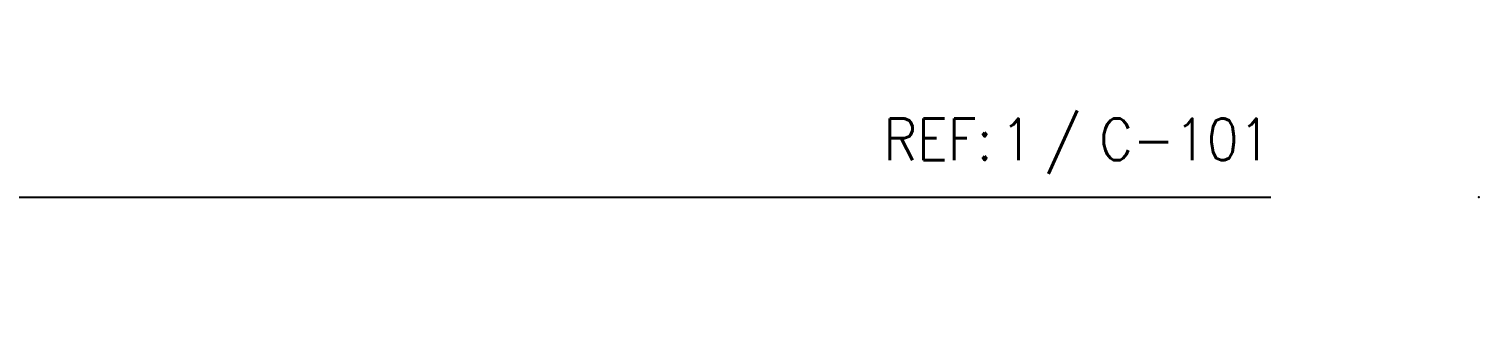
# Model space of a CAD drawing. Header units: millimetres. Extents: x -96513 to 442697, y -70111 to 173034.
# Drawn here: x 14434 to 21402, y 102672 to 104116 of the extents above; entities that cross this region are included whole.
import ezdxf
from ezdxf.enums import TextEntityAlignment as Align

# ---------------------------------------------------------------- set-up
doc = ezdxf.new("R2010")
doc.units = ezdxf.units.MM
doc.layers.add('Note', color=7, linetype='Continuous', plot=False)
doc.layers.add('Symb', color=223, linetype='Continuous')
doc.styles.add('MECS', font='ROMANS.shx', dxfattribs={"width": 0.9, "height": 6250})

# ---------------------------------------------------------------- blocks, each defined once
blk = doc.blocks.new('*U144')
at = {"color": 0, "linetype": 'ByBlock', "lineweight": -2}
blk.add_lwpolyline([(0.5, 0), (8.2081, 0)], dxfattribs=at)
blk.add_circle((0.25, 0), 0.25, dxfattribs=at)
at = {"layer": 'Note', "color": 0, "linetype": 'ByBlock', "lineweight": -2}
blk.add_point((8.6018, 0), dxfattribs=at)
at = {"color": 0, "linetype": 'ByBlock', "lineweight": -2, "style": 'MECS', "width": 0.8}
for tag, p in [('TITLE1', (0.625, 0.3736)), ('TITLE2', (0.625, 0.07))]:
    blk.add_attdef(tag, p, '', height=0.1875, dxfattribs=at)
blk.add_attdef('DETAIL', text='', height=0.1875, dxfattribs=at).set_placement((0.25, 0), align=Align.MIDDLE)
blk = doc.blocks.new('G.RefSym-DWG-Block-Reference')
at = {"color": 0, "linetype": 'ByBlock', "lineweight": -2, "style": 'MECS', "width": 0.9}
for tag, p in [('REFTXT', (-0.4333, 0.07)), ('REFNO', (-0.3063, 0.07)), ('REFDIV', (-0.2075, 0.07)), ('REFDWGNO', (0, 0.07))]:
    blk.add_attdef(tag, text='', height=0.0787, dxfattribs=at).set_placement(p, align=Align.RIGHT)

msp = doc.modelspace()

# ---------------------------------------------------------------- block references
at = {"layer": 'Symb', "color": 55}
ref = msp.add_blockref('*U144', (-446.3, 103307.2), dxfattribs=dict(at, xscale=2540, yscale=2540, zscale=2540))
ref.add_attrib('DETAIL', 'C', dxfattribs={"layer": '0', "color": 0, "linetype": 'ByBlock', "lineweight": -2, "height": 500, "style": 'MECS', "width": 0.8}).set_placement((188.7, 103307.2), align=Align.MIDDLE)
ref.add_attrib('TITLE2', 'ELEVAÇÃO - GRADIL', (1141.2, 103485), dxfattribs={"layer": '0', "color": 0, "linetype": 'ByBlock', "lineweight": -2, "height": 500, "style": 'MECS', "width": 0.8})
at = {"layer": 'Symb', "color": 1}
ref = msp.add_blockref('G.RefSym-DWG-Block-Reference', (20402.3, 103307.2), dxfattribs=dict(at, xscale=2540, yscale=2540, zscale=2540))
ref.add_attrib('REFTXT', 'REF:', dxfattribs={"layer": '0', "color": 0, "linetype": 'ByBlock', "lineweight": -2, "height": 200, "style": 'MECS', "width": 0.9}).set_placement((19065.1, 103485), align=Align.RIGHT)
ref.add_attrib('REFDIV', '/', dxfattribs={"layer": '0', "color": 0, "linetype": 'ByBlock', "lineweight": -2, "height": 200, "style": 'MECS', "width": 0.9}).set_placement((19487.3, 103485), align=Align.RIGHT)
ref.add_attrib('REFNO', '1', dxfattribs={"layer": '0', "color": 0, "linetype": 'ByBlock', "lineweight": -2, "height": 200, "style": 'MECS', "width": 0.9}).set_placement((19258, 103485), align=Align.RIGHT)
ref.add_attrib('REFDWGNO', 'C-101', dxfattribs={"layer": '0', "color": 0, "linetype": 'ByBlock', "lineweight": -2, "height": 200, "style": 'MECS', "width": 0.9}).set_placement((20402.3, 103485), align=Align.RIGHT)

doc.saveas('drawing.dxf')
